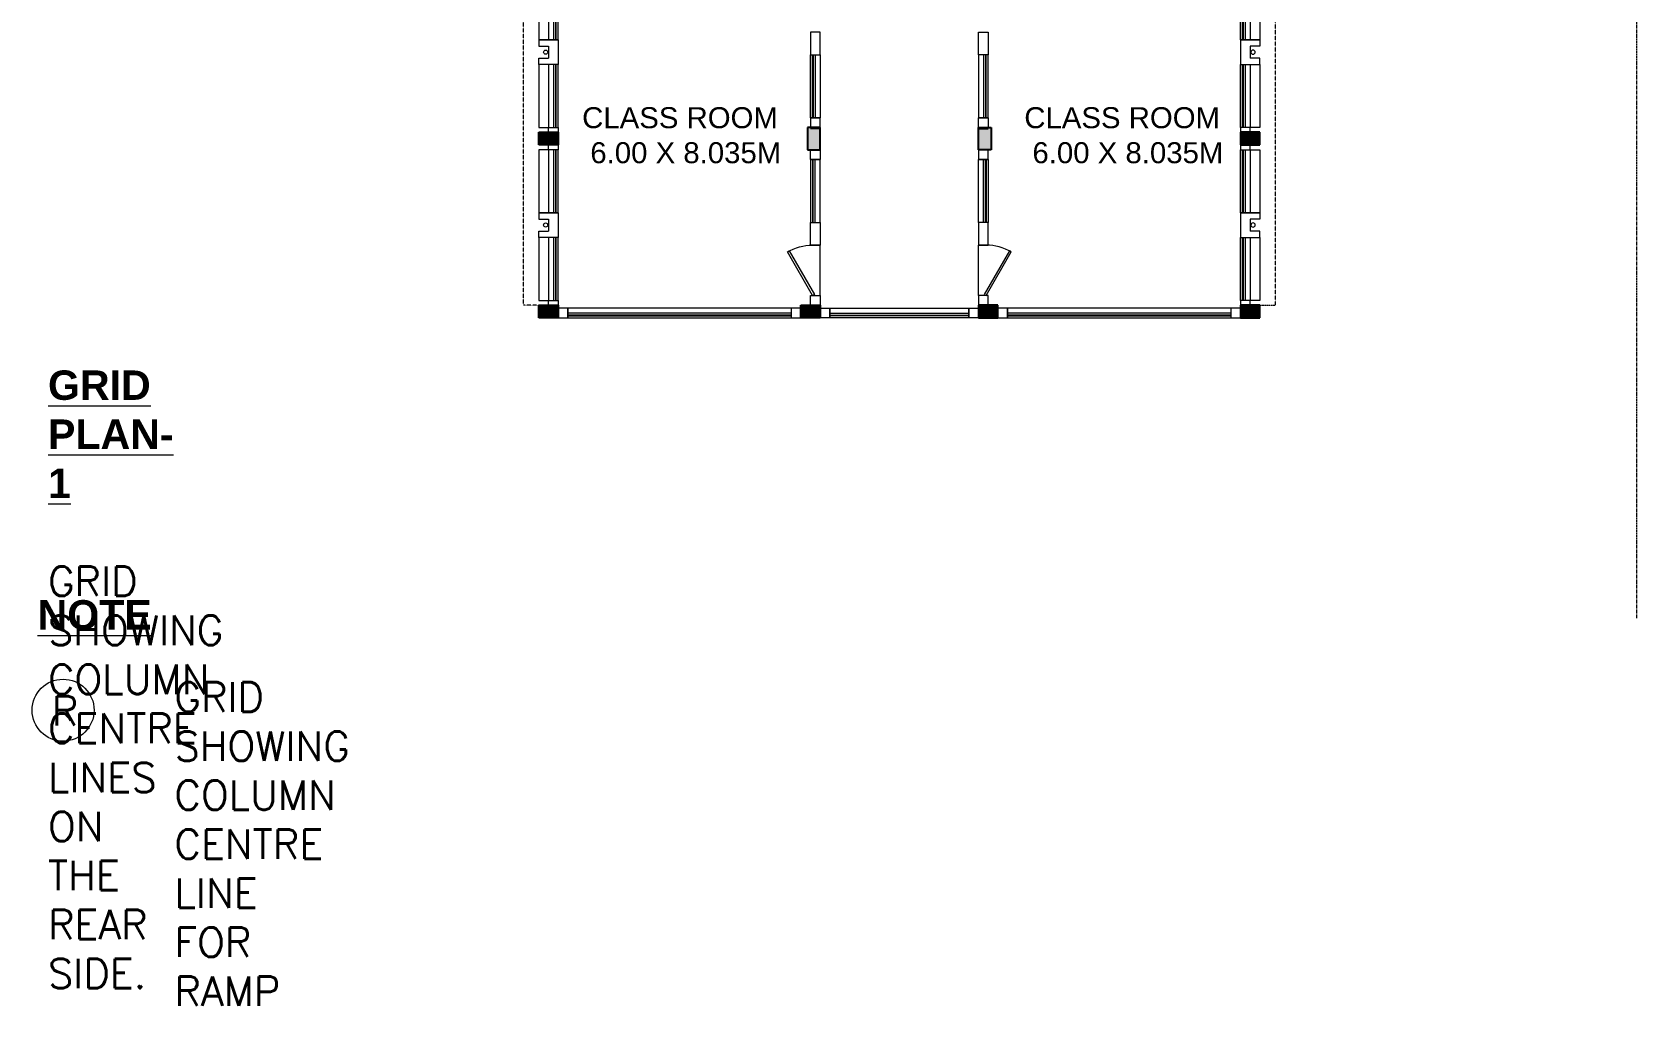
# Model space of a CAD drawing. Header units: inches. Extents: x 719368 to 6315912, y -2624014 to 446967.
# Drawn here: x 6113489 to 6151675, y -2434342 to -2411165 of the extents above; entities that cross this region are included whole.
import ezdxf
from ezdxf.lldxf.tags import DXFTag

# ---------------------------------------------------------------- set-up
doc = ezdxf.new("R2010")
doc.units = ezdxf.units.IN
doc.header["$LTSCALE"] = 20
doc.header["$MEASUREMENT"] = 0
for name, pattern in [('CENTER', [2, 1.25, -0.25, 0.25, -0.25]), ('CENTER2', [1.125, 0.75, -0.125, 0.125, -0.125]), ('DASHED2', [0.375, 0.25, -0.125])]:
    doc.linetypes.add(name, pattern=pattern)
doc.layers.get('0').update_dxf_attribs({"color": 51, "lineweight": 30})
for name, color, linetype, lineweight in [('CLL LEV.', 252, 'Continuous', 18), ('COLUMN', 2, 'Continuous', 25), ('DOOR', 43, 'Continuous', 13), ('FIXTURE', 15, 'DASHDOT', 9), ('GRID', 202, 'CENTER', 5), ('PROJ.', 30, 'DASHED2', 13), ('Text', 7, 'Continuous', 15), ('Ventilator', 6, 'DASHED', 20), ('WALL', 1, 'Continuous', 18), ('window', 71, 'Continuous', 18), ('Window-Wall', 7, 'Continuous', 20)]:
    doc.layers.add(name, color=color, linetype=linetype, lineweight=lineweight)
doc.styles.add('L120', font='simplex.shx', dxfattribs={"height": 1})
doc.styles.add('Tabrej', font='romans.shx')
tags = doc.linetypes.add('DASHDOT', pattern=[1, 0.5, -0.25, 0, -0.25]).pattern_tags.tags
tags[10:11] = [DXFTag(74, 4), DXFTag(75, 0), DXFTag(340, '0'), DXFTag(46, 1.0), DXFTag(50, 0.0), DXFTag(44, 0.0), DXFTag(45, 0.0)]
tags[8:9] = [DXFTag(74, 4), DXFTag(75, 0), DXFTag(340, '0'), DXFTag(46, 1.0), DXFTag(50, 0.0), DXFTag(44, 0.0), DXFTag(45, 0.0)]
tags[6:7] = [DXFTag(74, 4), DXFTag(75, 0), DXFTag(340, '0'), DXFTag(46, 1.0), DXFTag(50, 0.0), DXFTag(44, 0.0), DXFTag(45, 0.0)]
tags[4:5] = [DXFTag(74, 4), DXFTag(75, 0), DXFTag(340, '0'), DXFTag(46, 1.0), DXFTag(50, 0.0), DXFTag(44, 0.0), DXFTag(45, 0.0)]
tags = doc.linetypes.add('DASHED', pattern=[0.75, 0.5, -0.25]).pattern_tags.tags
tags[6:7] = [DXFTag(74, 4), DXFTag(75, 0), DXFTag(340, '0'), DXFTag(46, 1.0), DXFTag(50, 0.0), DXFTag(44, 0.0), DXFTag(45, 0.0)]
tags[4:5] = [DXFTag(74, 4), DXFTag(75, 0), DXFTag(340, '0'), DXFTag(46, 1.0), DXFTag(50, 0.0), DXFTag(44, 0.0), DXFTag(45, 0.0)]

# ---------------------------------------------------------------- blocks, each defined once
blk = doc.blocks.new('VENTILATOR')
at = {"layer": 'Ventilator', "ltscale": 0.02}
for p, q in [((-0.18, -1.5), (-0.18, 0)), ((-0.165, 0), (-0.165, -1.5))]:
    blk.add_line(p, q, dxfattribs=at)
at = {"layer": 'Window-Wall'}
for p, q in [((-0.23, 0), (0, 0)), ((-0.23, -1.5), (-0.23, 0)), ((-0.115, 0), (-0.115, -1.5)), ((0, 0), (0, -1.5)), ((-0.23, -1.5), (0, -1.5))]:
    blk.add_line(p, q, dxfattribs=at)
blk = doc.blocks.new('C3')
at = {"layer": 'COLUMN'}
h = blk.add_hatch(color=7, dxfattribs=at)
h.dxf.hatch_style = 1
h.paths.add_polyline_path([(0.3, 0), (0, 0), (0, -0.53), (0.3, -0.53)])
for p, q in [((0, 0), (0, -0.53)), ((0.3, 0), (0, 0)), ((0.3, -0.53), (0.3, 0)), ((0, -0.53), (0.3, -0.53))]:
    blk.add_line(p, q, dxfattribs=at)
blk = doc.blocks.new('1.5 M Window')
at = {"layer": 'CLL LEV.'}
for p, q in [((-0.23, 0), (-0.46, 0)), ((-0.46, 0), (-0.46, -1.5)), ((-0.46, -1.5), (-0.23, -1.5))]:
    blk.add_line(p, q, dxfattribs=at)
at = {"layer": 'window'}
for p, q in [((-0.065, 0), (-0.065, -1.5)), ((-0.05, -1.5), (-0.05, 0))]:
    blk.add_line(p, q, dxfattribs=at)
at = {"layer": 'Window-Wall'}
for p, q in [((0, 0), (-0.23, 0)), ((-0.23, 0), (-0.23, -1.5)), ((-0.115, 0), (-0.115, -1.5)), ((0, -1.5), (0, 0)), ((-0.23, -1.5), (0, -1.5))]:
    blk.add_line(p, q, dxfattribs=at)
blk = doc.blocks.new('New Shaft')
at = {"layer": 'FIXTURE'}
blk.add_circle((0.327, -0.302), 0.05, dxfattribs=at)
at = {"layer": 'WALL'}
for p, q in [((0.035, 0), (0.62, 0)), ((0.035, 0), (0.035, -0.46)), ((0.185, -0.46), (0.185, -0.23)), ((0.185, -0.23), (0.47, -0.23)), ((0.47, -0.46), (0.47, -0.23)), ((0.62, 0), (0.62, -0.46)), ((0.035, -0.46), (0.185, -0.46)), ((0.62, -0.46), (0.47, -0.46))]:
    blk.add_line(p, q, dxfattribs=at)
blk = doc.blocks.new('*U81')
for p, q in [((0, 0), (0, 6)), ((40, 0), (40, 6))]:
    blk.add_line(p, q)
blk.add_lwpolyline([(0, 0), (34.6, -20), (35.5, -18.5), (0.9, 1.5)], close=True)
blk.add_arc((0, 0), 40, 330, 360)
blk = doc.blocks.new('New Doors')
at = {"layer": 'DOOR'}
blk.add_line((0, 0.18), (1.199, 0.18), dxfattribs=at)
at = {"layer": 'DOOR', "xscale": 0.0299845412869386, "yscale": 0.0299845412869386, "zscale": 0.0299845412869386}
blk.add_blockref('*U81', (0, 0), dxfattribs=at)
blk = doc.blocks.new('CU')
at = {"layer": 'WALL', "linetype": 'CENTER2'}
h = blk.add_hatch(color=256, dxfattribs=at)
h.dxf.hatch_style = 1
h.paths.add_polyline_path([(0, 0.035), (0, -0.265), (0.46, -0.265), (0.46, 0.035)])
at = {"layer": 'COLUMN', "linetype": 'CENTER2'}
blk.add_lwpolyline([(0, 0.035), (0, -0.265), (0.46, -0.265), (0.46, 0.035), (0, 0.035)], dxfattribs=at)

msp = doc.modelspace()

# ---------------------------------------------------------------- linework, layer by layer
at = {"layer": 'GRID', "color": 190, "ltscale": 3}
msp.add_line((6151675.2345, -2425117.1627), (6151675.2345, -2376574.8316), dxfattribs=at)
at = {"layer": 'PROJ.'}
for p, q in [((6125180.2347, -2417665.7585), (6125180.2347, -2401620.7585)), ((6143070.2331, -2403705.7585), (6143070.2331, -2417665.7585)), ((6125780.2347, -2417665.7585), (6125180.2347, -2417665.7585))]:
    msp.add_line(p, q, dxfattribs=at)
at = {"layer": 'PROJ.', "ltscale": 0.05}
msp.add_line((6142470.2557, -2417665.7585), (6143070.2331, -2417665.7585), dxfattribs=at)
at = {"layer": 'Text'}
msp.add_circle((6114226.3387, -2427303.7599), 737.2117, dxfattribs=at)
at = {"layer": 'WALL'}
for p, q in [((6132240.212, -2413470.7585), (6132010.212, -2413470.7585)), ((6136010.2557, -2413470.7585), (6136240.2557, -2413470.7585))]:
    msp.add_line(p, q, dxfattribs=at)
for points in [[(6132240.4291, -2411165.1402), (6132010.2347, -2411165.1402), (6132010.2347, -2411705.7585), (6132240.4291, -2411705.7585)], [(6136010.0387, -2411165.1402), (6136240.2331, -2411165.1402), (6136240.2331, -2411705.7585), (6136010.0387, -2411705.7585)], [(6132240.4291, -2416236.3769), (6132010.2347, -2416236.3769), (6132010.2347, -2415695.7585), (6132240.4291, -2415695.7585)], [(6136010.0387, -2416236.3769), (6136240.2331, -2416236.3769), (6136240.2331, -2415695.7585), (6136010.0387, -2415695.7585)]]:
    msp.add_lwpolyline(points, close=True, dxfattribs=at)
for points in [[(6132240.2347, -2413205.7585), (6132010.2347, -2413205.7585), (6132010.2347, -2413435.7585), (6132240.2347, -2413435.7585), (6132240.2347, -2413205.7585)], [(6136010.2331, -2413205.7585), (6136240.2331, -2413205.7585), (6136240.2331, -2413435.7585), (6136010.2331, -2413435.7585), (6136010.2331, -2413205.7585)], [(6125780.2347, -2413435.7585), (6126010.2347, -2413435.7585), (6126010.2347, -2413550.7585), (6125780.2347, -2413550.7585), (6125780.2347, -2413435.7585)], [(6142470.2331, -2413435.7585), (6142240.2331, -2413435.7585), (6142240.2331, -2413550.7585), (6142470.2331, -2413550.7585), (6142470.2331, -2413435.7585)], [(6125780.2347, -2413850.7585), (6126010.2347, -2413850.7585), (6126010.2347, -2413965.7585), (6125780.2347, -2413965.7585), (6125780.2347, -2413850.7585)], [(6132240.2347, -2414195.7585), (6132010.2347, -2414195.7585), (6132010.2347, -2413965.7585), (6132240.2347, -2413965.7585), (6132240.2347, -2414195.7585)], [(6136010.2331, -2414195.7585), (6136240.2331, -2414195.7585), (6136240.2331, -2413965.7585), (6136010.2331, -2413965.7585), (6136010.2331, -2414195.7585)], [(6142470.2331, -2413850.7585), (6142240.2331, -2413850.7585), (6142240.2331, -2413965.7585), (6142470.2331, -2413965.7585), (6142470.2331, -2413850.7585)], [(6125780.212, -2417550.7585), (6126010.212, -2417550.7585), (6126010.212, -2417665.7585), (6125780.212, -2417665.7585), (6125780.212, -2417550.7585)], [(6125780.2347, -2417550.7585), (6126010.2347, -2417550.7585), (6126010.2347, -2417665.7585), (6125780.2347, -2417665.7585), (6125780.2347, -2417550.7585)], [(6132240.2347, -2417665.7585), (6132010.2347, -2417665.7585), (6132010.2347, -2417435.7585), (6132240.2347, -2417435.7585), (6132240.2347, -2417665.7585)], [(6136010.2331, -2417665.7585), (6136240.2331, -2417665.7585), (6136240.2331, -2417435.7585), (6136010.2331, -2417435.7585), (6136010.2331, -2417665.7585)], [(6142470.2331, -2417550.7585), (6142240.2331, -2417550.7585), (6142240.2331, -2417665.7585), (6142470.2331, -2417665.7585), (6142470.2331, -2417550.7585)], [(6142470.2557, -2417550.7585), (6142240.2557, -2417550.7585), (6142240.2557, -2417665.7585), (6142470.2557, -2417665.7585), (6142470.2557, -2417550.7585)], [(6126010.2347, -2417965.7585), (6126240.2347, -2417965.7585), (6126240.2347, -2417735.7585), (6126010.2347, -2417735.7585), (6126010.2347, -2417965.7585)], [(6131550.2347, -2417965.7585), (6131780.2347, -2417965.7585), (6131780.2347, -2417735.7585), (6131550.2347, -2417735.7585), (6131550.2347, -2417965.7585)], [(6132470.2347, -2417965.7585), (6132240.2347, -2417965.7585), (6132240.2347, -2417735.7585), (6132470.2347, -2417735.7585), (6132470.2347, -2417965.7585)], [(6136010.2331, -2417965.7585), (6135780.2331, -2417965.7585), (6135780.2331, -2417735.7585), (6136010.2331, -2417735.7585), (6136010.2331, -2417965.7585)], [(6136470.2331, -2417965.7585), (6136700.2331, -2417965.7585), (6136700.2331, -2417735.7585), (6136470.2331, -2417735.7585), (6136470.2331, -2417965.7585)], [(6142010.2331, -2417965.7585), (6142240.2331, -2417965.7585), (6142240.2331, -2417735.7585), (6142010.2331, -2417735.7585), (6142010.2331, -2417965.7585)]]:
    msp.add_lwpolyline(points, dxfattribs=at)
at = {"layer": 'window'}
for p, q in [((6131550.2347, -2417900.7585), (6126240.2347, -2417900.7585)), ((6126240.2347, -2417915.7585), (6131550.2347, -2417915.7585)), ((6132470.2347, -2417900.7585), (6135780.2331, -2417900.7585)), ((6135780.2331, -2417915.7585), (6132470.2347, -2417915.7585)), ((6142010.2331, -2417900.7585), (6136700.2331, -2417900.7585)), ((6136700.2331, -2417915.7585), (6142010.2331, -2417915.7585))]:
    msp.add_line(p, q, dxfattribs=at)
at = {"layer": 'Window-Wall'}
for p, q in [((6131550.2347, -2417735.7585), (6126240.2347, -2417735.7585)), ((6126240.2347, -2417735.7585), (6126240.2347, -2417965.7585)), ((6131550.2347, -2417850.7585), (6126240.2347, -2417850.7585)), ((6132470.2347, -2417965.7585), (6132470.2347, -2417735.7585)), ((6132470.2347, -2417735.7585), (6135780.2331, -2417735.7585)), ((6132470.2347, -2417850.7585), (6135780.2331, -2417850.7585)), ((6135780.2331, -2417735.7585), (6135780.2331, -2417965.7585)), ((6142010.2331, -2417735.7585), (6136700.2331, -2417735.7585)), ((6136700.2331, -2417735.7585), (6136700.2331, -2417965.7585)), ((6142010.2331, -2417850.7585), (6136700.2331, -2417850.7585)), ((6126240.2347, -2417965.7585), (6131550.2347, -2417965.7585)), ((6135780.2331, -2417965.7585), (6132470.2347, -2417965.7585)), ((6136700.2331, -2417965.7585), (6142010.2331, -2417965.7585))]:
    msp.add_line(p, q, dxfattribs=at)

# ---------------------------------------------------------------- block references
at = {"layer": 'COLUMN', "linetype": 'CENTER2', "yscale": 1000, "zscale": 1000}
for p, xscale in [((6126010.2347, -2413585.7585), -1000), ((6142240.2331, -2413585.7585), 1000), ((6126010.2347, -2417700.7585), -1000), ((6132240.2347, -2417700.7585), -1000), ((6136010.2331, -2417700.7585), 1000), ((6142240.2331, -2417700.7585), 1000)]:
    msp.add_blockref('CU', p, dxfattribs=dict(at, xscale=xscale))
at = {"layer": 'COLUMN', "color": 5, "yscale": 1000, "zscale": 1000}
for p, xscale in [((6131940.2347, -2413435.7585), 1000), ((6136310.2331, -2413435.7585), -1000)]:
    msp.add_blockref('C3', p, dxfattribs=dict(at, xscale=xscale))
at = {"layer": 'WALL', "yscale": 1000, "zscale": 1000}
for name, p, xscale in [('1.5 M Window', (6126010.2347, -2409850.7585), 1000), ('1.5 M Window', (6142240.2331, -2409850.7585), -1000), ('VENTILATOR', (6132240.2347, -2411705.7585), 1000), ('VENTILATOR', (6136010.2331, -2411705.7585), -1000), ('1.5 M Window', (6126010.2347, -2411935.7585), 1000), ('1.5 M Window', (6142240.2331, -2411935.7585), -1000), ('1.5 M Window', (6126010.2347, -2413965.7585), 1000), ('1.5 M Window', (6142240.2331, -2413965.7585), -1000), ('1.5 M Window', (6126010.2347, -2416050.7585), 1000), ('1.5 M Window', (6142240.2331, -2416050.7585), -1000)]:
    msp.add_blockref(name, p, dxfattribs=dict(at, xscale=xscale))
for name, p, xscale, rotation in [('New Shaft', (6126010.2347, -2411315.7585), 1000, 270), ('New Shaft', (6142240.2331, -2411315.7585), -1000, 90), ('VENTILATOR', (6132240.2347, -2415695.7585), -1000, 180), ('VENTILATOR', (6136010.2331, -2415695.7585), 1000, 180), ('New Shaft', (6126010.2347, -2415430.7585), 1000, 270), ('New Shaft', (6142240.2331, -2415430.7585), -1000, 90), ('New Doors', (6132060.5218, -2417435.7585), -1000, 270), ('New Doors', (6136189.9459, -2417435.7585), 1000, 90)]:
    msp.add_blockref(name, p, dxfattribs=dict(at, xscale=xscale, rotation=rotation))

# ---------------------------------------------------------------- texts
at = {"layer": 'Text', "lineweight": 30, "char_height": 500, "width": 9930.81553, "attachment_point": 1, "style": 'L120'}
for insert in [(6126577.8774, -2412952.3021), (6137098.1994, -2412952.3021)]:
    msp.add_mtext('{\\fArial|b0|i0|c0|p34;CLASS ROOM\\P 6.00 X 8.035M}', dxfattribs=dict(at, insert=insert))
at = {"layer": 'Text', "char_height": 700, "attachment_point": 1, "style": 'Tabrej'}
for s, width, insert in [('{\\fArial|b1|i0|c0|p34;\\LGRID PLAN- 1\\P\\P}GRID SHOWING COLUMN CENTRE LINES ON THE REAR SIDE.', 19.779569, (6113868.2039, -2419217.6669)), ('{\\fArial|b1|i0|c0|p34;\\LNOTE}', 1.993005, (6113618.8286, -2424684.0395)), ('GRID SHOWING COLUMN CENTRE LINE  FOR RAMP', 18.000281, (6116878.0914, -2426640.102)), ('R', 0.5, (6113960.7471, -2426965.9726))]:
    msp.add_mtext_dynamic_manual_height_columns(s, width=width, gutter_width=24, heights=[0], dxfattribs=dict(at, insert=insert))

doc.saveas('drawing.dxf')
